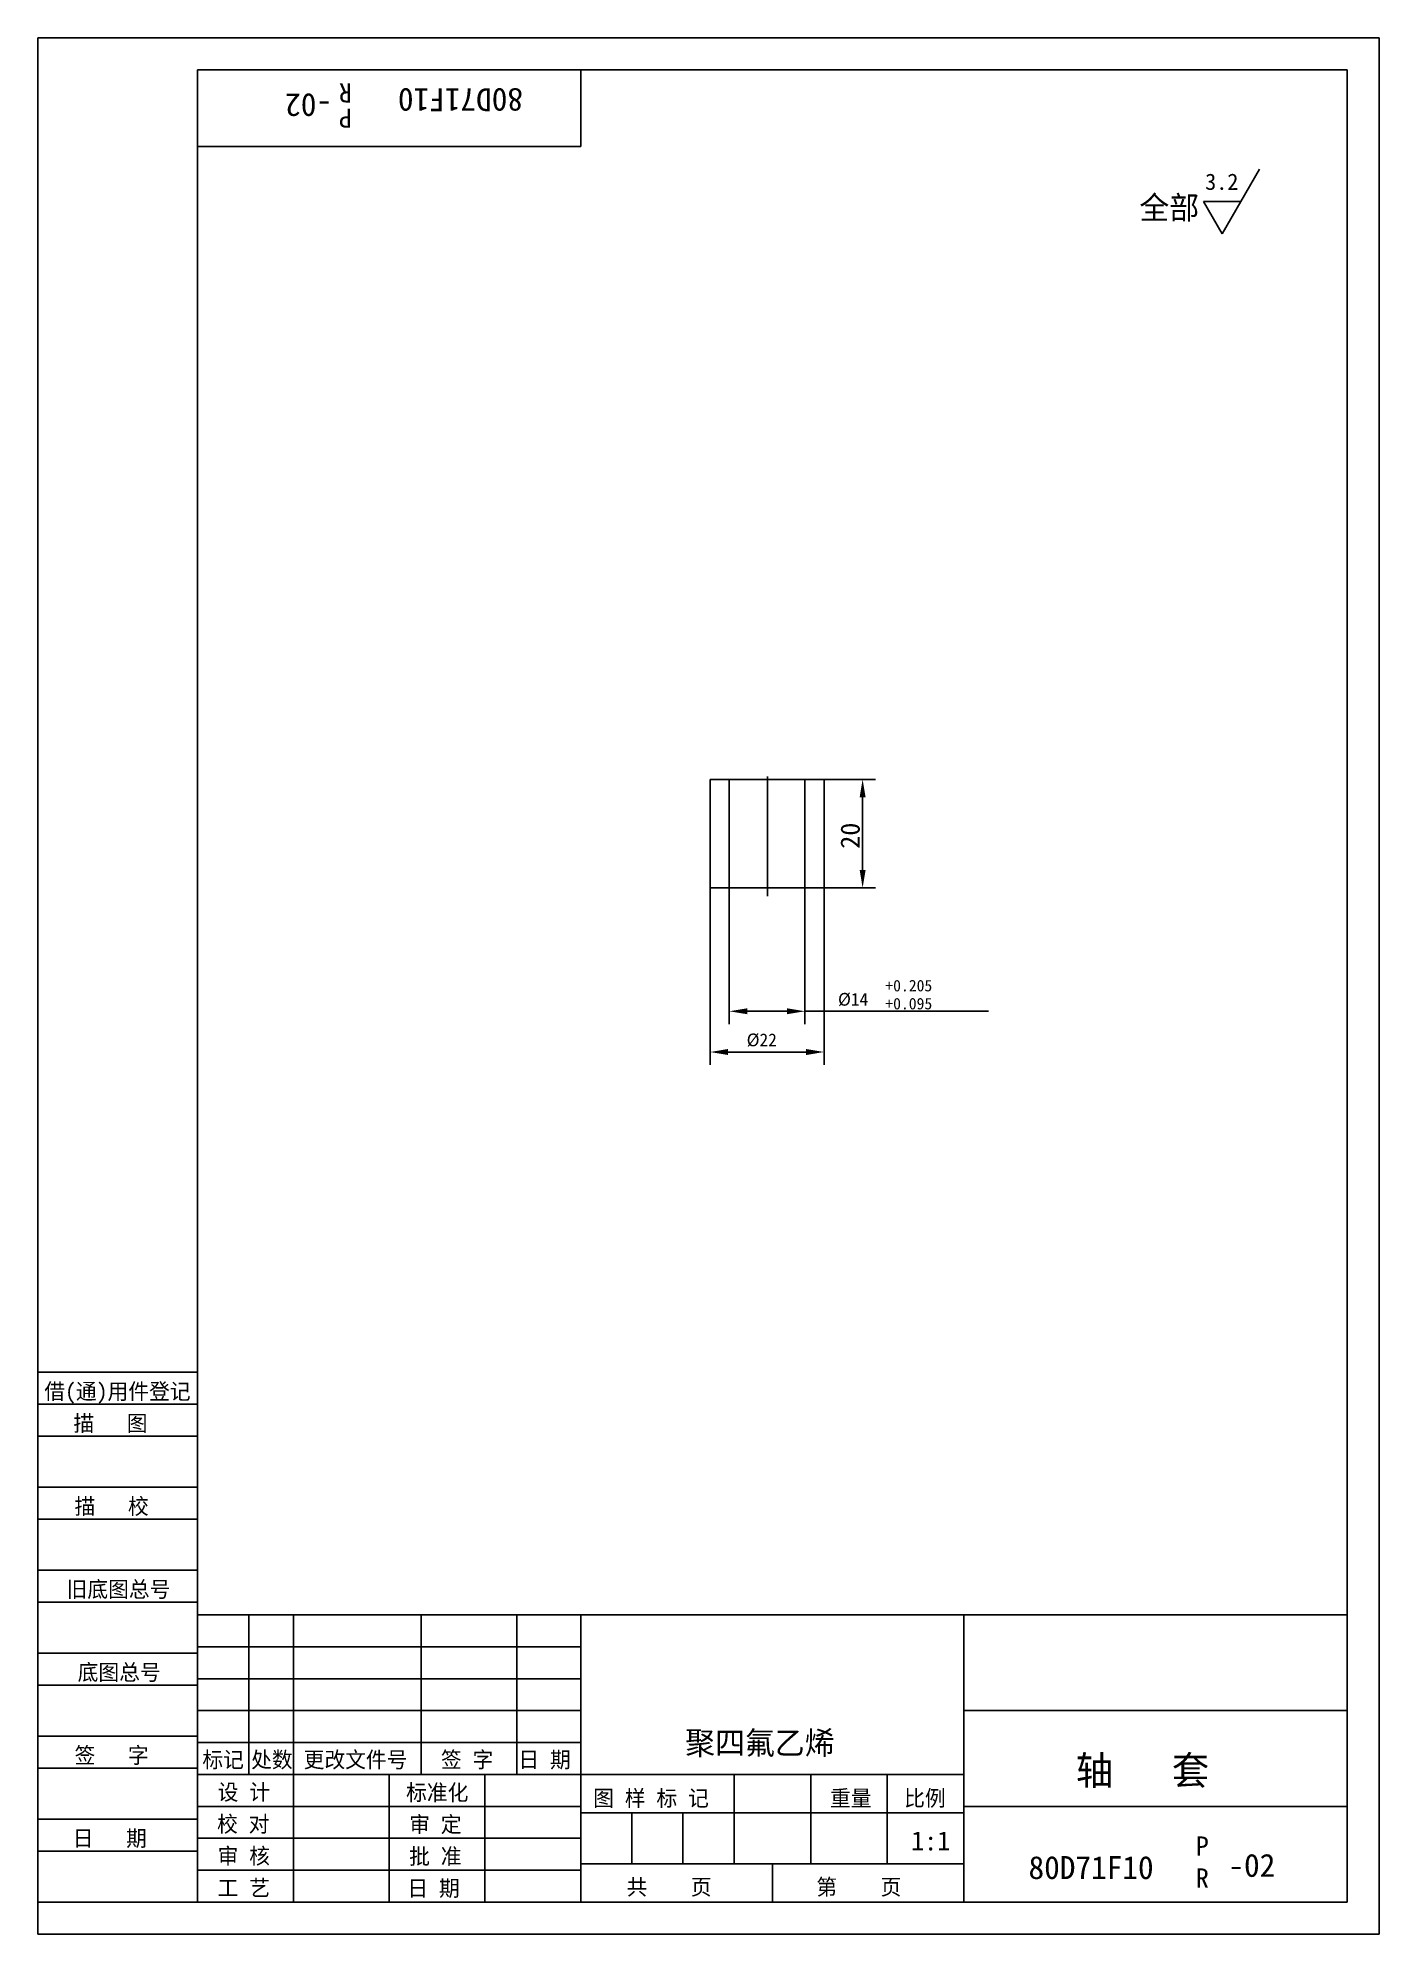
# Model space of a CAD drawing. Header units: metres. Extents: x 0 to 210, y 0 to 297.
import ezdxf

# ---------------------------------------------------------------- set-up
doc = ezdxf.new("R2010")
doc.units = ezdxf.units.M
for name, color, linetype in [('C', 6, 'Continuous'), ('D', 1, 'Continuous'), ('FL', 5, 'Continuous'), ('HA', 5, 'Continuous'), ('T', 7, 'Continuous'), ('TL', 4, 'Continuous')]:
    doc.layers.add(name, color=color, linetype=linetype)

# ---------------------------------------------------------------- blocks, each defined once
blk = doc.blocks.new('TUKUN4')
at = {"layer": 'FL'}
for p, q in [((0, 297), (0, 0)), ((210, 297), (0, 297)), ((210, 0), (210, 297)), ((0, 78), (25, 78)), ((0, 70), (25, 70)), ((0, 65), (25, 65)), ((0, 57), (25, 57)), ((0, 52), (25, 52)), ((33, 25), (33, 50)), ((40, 5), (40, 50)), ((60, 25), (60, 50)), ((75, 25), (75, 50)), ((25, 45), (85, 45)), ((0, 44), (25, 44)), ((0, 39), (25, 39)), ((25, 40), (85, 40)), ((25, 35), (85, 35)), ((0, 31), (25, 31)), ((25, 30), (85, 30)), ((0, 26), (25, 26)), ((70, 5), (70, 25)), ((0, 18), (25, 18)), ((25, 20), (85, 20)), ((25, 15), (85, 15)), ((0, 13), (25, 13)), ((25, 10), (85, 10)), ((0, 0), (210, 0))]:
    blk.add_line(p, q, dxfattribs=at)
at = {"layer": 'TL'}
for p, q in [((25, 5), (25, 292)), ((205, 292), (25, 292)), ((85, 292), (85, 280)), ((205, 5), (205, 292)), ((85, 280), (25, 280)), ((0, 88), (25, 88)), ((0, 83), (25, 83)), ((205, 50), (25, 50)), ((85, 5), (85, 50)), ((145, 5), (145, 50)), ((205, 35), (145, 35)), ((145, 25), (25, 25)), ((55, 5), (55, 25)), ((109, 11), (109, 25)), ((121, 11), (121, 25)), ((133, 11), (133, 25)), ((85, 19), (145, 19)), ((93, 11), (93, 19)), ((101, 11), (101, 19)), ((205, 20), (145, 20)), ((145, 11), (85, 11)), ((115, 5), (115, 11)), ((0, 5), (205, 5))]:
    blk.add_line(p, q, dxfattribs=at)
at = {"layer": 'T'}
for s, p in [('借(通)用件登记', (1, 83.76)), ('描   图', (5.56, 78.76)), ('描   校', (5.74, 65.76)), ('旧底图总号', (4.49, 52.76)), ('底图总号', (6.22, 39.76)), ('签   字', (5.74, 26.76)), ('标记', (25.75, 26.07)), ('处数', (33.38, 26.07)), ('更改文件号', (41.61, 26.07)), ('签 字', (63.1, 26.07)), ('日 期', (75.23, 26.07)), ('设 计', (28.14, 20.99)), ('标准化', (57.65, 20.93)), ('图 样 标 记', (86.95, 20.04)), ('重量', (124.03, 20.04)), ('比例', (135.64, 20.04)), ('校 对', (28.05, 15.99)), ('审 定', (58.13, 15.93)), ('日   期', (5.45, 13.76)), ('审 核', (28.14, 10.99)), ('批 准', (58.13, 10.93)), ('共    页', (92.18, 6.13)), ('第    页', (121.9, 6.13)), ('工 艺', (28.14, 5.99)), ('日 期', (57.84, 5.93))]:
    blk.add_text(s, height=2.5, dxfattribs=at).set_placement(p)

msp = doc.modelspace()

# ---------------------------------------------------------------- linework, layer by layer
at = {"layer": 'C'}
msp.add_line((114.26, 181.34), (114.26, 162.56), dxfattribs=at)
at = {"layer": 'D'}
for p, q in [((191.3, 276.43), (185.44, 266.29)), ((185.44, 266.29), (182.51, 271.36)), ((182.51, 271.36), (188.37, 271.36)), ((105.26, 155.87), (105.26, 163.87)), ((108.26, 155.88), (108.26, 163.87)), ((120.09, 155.87), (120.09, 163.87)), ((123.09, 155.87), (123.09, 163.87)), ((105.26, 155.87), (105.26, 136.16)), ((108.26, 155.88), (108.26, 142.54)), ((120.09, 155.87), (120.09, 142.54)), ((123.09, 155.87), (123.09, 136.16)), ((117.29, 144.54), (111.06, 144.54)), ((120.09, 144.54), (142.67, 144.54)), ((142.67, 144.54), (148.85, 144.54)), ((108.06, 138.16), (120.29, 138.16))]:
    msp.add_line(p, q, dxfattribs=at)
for points in [[(111.06, 145.01), (111.06, 144.08), (108.26, 144.54)], [(117.29, 145.01), (117.29, 144.08), (120.09, 144.54)], [(108.06, 138.63), (108.06, 137.69), (105.26, 138.16)], [(120.29, 138.63), (120.29, 137.69), (123.09, 138.16)]]:
    msp.add_solid(points, dxfattribs=at)
at = {"layer": 'HA'}
for p, q in [((123.09, 180.87), (131.13, 180.87)), ((129.13, 166.67), (129.13, 178.07)), ((123.09, 163.87), (131.13, 163.87))]:
    msp.add_line(p, q, dxfattribs=at)
for points in [[(128.67, 178.07), (129.6, 178.07), (129.13, 180.87)], [(128.67, 166.67), (129.6, 166.67), (129.13, 163.87)]]:
    msp.add_solid(points, dxfattribs=at)
at = {"layer": 'TL'}
for p, q in [((105.26, 163.87), (105.26, 180.87)), ((105.26, 180.87), (108.26, 180.87)), ((108.26, 180.87), (114.18, 180.87)), ((108.26, 180.87), (108.26, 163.87)), ((120.09, 180.87), (114.18, 180.87)), ((120.09, 180.87), (120.09, 163.87)), ((123.09, 180.87), (120.09, 180.87)), ((123.09, 163.87), (123.09, 180.87)), ((108.26, 163.87), (105.26, 163.87)), ((108.26, 163.87), (120.09, 163.87)), ((123.09, 163.87), (120.09, 163.87))]:
    msp.add_line(p, q, dxfattribs=at)

# ---------------------------------------------------------------- block references
at = {"layer": 'D'}
msp.add_blockref('TUKUN4', (0, 0), dxfattribs=at)

# ---------------------------------------------------------------- texts
for s, height, rotation, p in [('-02', 3.6, 180, (46.06, 288.28)), ('R', 3, 180, (49.17, 289.88)), ('80D71F10', 3.6, 180, (75.96, 289.11)), ('P', 3, 180, (49.17, 285.92)), ('20', 3, 90, (128.67, 170))]:
    msp.add_text(s, height=height, rotation=rotation, dxfattribs=at).set_placement(p)
for s, height, p in [('3.2', 2.55, (182.77, 273.2)), ('全部', 3.6, (172.47, 268.62)), ('+0.205', 1.8, (132.69, 147.66)), ('%%c14', 2, (125.28, 145.42)), ('+0.095', 1.8, (132.69, 144.84)), ('%%c22', 2, (110.97, 139.06)), ('聚四氟乙烯', 3.6, (101.34, 28.15)), ('轴   套', 4.5, (162.52, 23.38)), ('1:1', 3, (136.73, 13.1)), ('P', 3, (181.3, 12.3)), ('80D71F10', 3.6, (155.11, 8.62)), ('-02', 3.6, (186.41, 8.97)), ('R', 3, (181.3, 7.29))]:
    msp.add_text(s, height=height, dxfattribs=at).set_placement(p)

doc.saveas('drawing.dxf')
